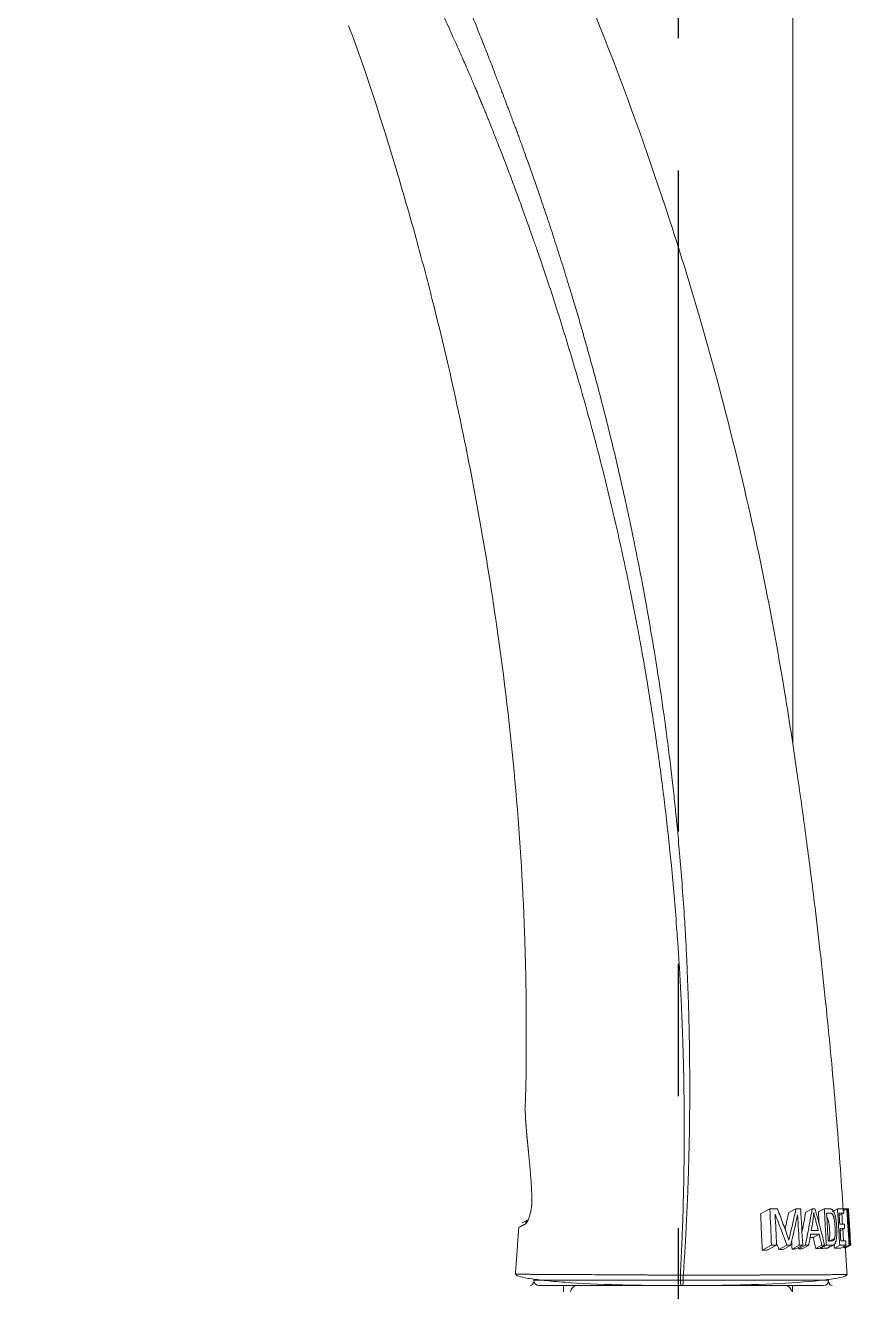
# Model space of a CAD drawing. Header units: millimetres. Extents: x 2433 to 4809, y -10272 to -6912.
# Drawn here: x 4264.1 to 4343.4, y -8559.4 to -8437.8 of the extents above; entities that cross this region are included whole.
import ezdxf

# ---------------------------------------------------------------- set-up
doc = ezdxf.new("R2010")
doc.units = ezdxf.units.MM
doc.linetypes.add('CENTERX2', pattern=[101.6, 63.5, -12.7, 12.7, -12.7])
doc.layers.add('CENTER', color=1, linetype='CENTERX2')

msp = doc.modelspace()

# ---------------------------------------------------------------- linework, layer by layer
at = {"linetype": 'Continuous', "lineweight": 18, "extrusion": (-1, -2.22045e-16, 0)}
for p, q in [((4337.86, -8506.75), (4337.86, -8226.42)), ((4334.76, -8551.95), (4335.64, -8551.48)), ((4337.46, -8551.85), (4338.15, -8551.48)), ((4339.09, -8551.81), (4339.7, -8551.48)), ((4340.87, -8551.48), (4340.31, -8551.78)), ((4341.63, -8551.76), (4342.14, -8551.48)), ((4342.31, -8552.13), (4342.75, -8551.9)), ((4342.74, -8551.64), (4343.03, -8551.48)), ((4343.08, -8551.51), (4343.14, -8551.48)), ((4342.4, -8553.6), (4342.82, -8553.38)), ((4339.8, -8554.24), (4340.39, -8553.92)), ((4341.39, -8554.57), (4341.86, -8554.32)), ((4334.91, -8555.46), (4335.8, -8554.98)), ((4335.45, -8555.43), (4336.29, -8554.98)), ((4336.52, -8555.39), (4337.28, -8554.98)), ((4336.91, -8555.38), (4337.65, -8554.98)), ((4337.78, -8555.35), (4338.47, -8554.98)), ((4338.13, -8555.34), (4338.8, -8554.98)), ((4338.39, -8555.33), (4339.05, -8554.98)), ((4338.74, -8555.32), (4339.38, -8554.98)), ((4340.07, -8555.29), (4340.65, -8554.98)), ((4340.34, -8555.29), (4340.91, -8554.98)), ((4340.51, -8555.28), (4341.08, -8554.98)), ((4341.84, -8555.26), (4342.36, -8554.98)), ((4342.46, -8555.25), (4342.96, -8554.98)), ((4342.76, -8555.24), (4343.25, -8554.98)), ((4342.81, -8555.24), (4343.3, -8554.98)), ((4342.87, -8555.24), (4343.36, -8554.98)), ((4342.9, -8555.24), (4343.38, -8554.98)), ((4342.92, -8555.24), (4343.41, -8554.98)), ((4326.84, -8558.85), (4313.48, -8558.85)), ((4315.82, -8558.86), (4315.82, -8559.45)), ((4340.78, -8558.85), (4327.55, -8558.85)), ((4337.82, -8559.45), (4337.82, -8558.86))]:
    msp.add_line(p, q, dxfattribs=at)
at = {"linetype": 'Continuous', "lineweight": 13, "extrusion": (-1, -2.22045e-16, 0)}
for p, q in [((4312.93, -8558.55), (4313.02, -8558.55)), ((4312.98, -8558.35), (4341.28, -8558.35)), ((4341.24, -8558.55), (4341.33, -8558.55))]:
    msp.add_line(p, q, dxfattribs=at)
at = {"linetype": 'Continuous', "lineweight": 18, "extrusion": (0, 0, -1)}
msp.add_arc((-4312.63, -8558.55), 0.3, 180, 270, dxfattribs=at)
at = {"linetype": 'Continuous', "lineweight": 18}
for centre, radius, start, end in [((4317.34, -8559.67), 0.89, 113.5195, 165.0459), ((4336.92, -8559.67), 0.89, 14.9541, 66.4805), ((4341.63, -8558.55), 0.3, 180, 270)]:
    msp.add_arc(centre, radius, start, end, dxfattribs=at)
at = {"linetype": 'Continuous', "lineweight": 13}
for centre, major_axis, ratio, start_param, end_param in [((4312.66, -8552.97), (0.235, -0.441), 0.9554, 3.141593, 4.174566), ((4327.12, -8557.85), (0, 1), 0.069635, 1.566439, 3.141593), ((4327.26, -8557.85), (0, -1), 0.074815, 0, 1.566995), ((4336.92, -8559.67), (0, -0.89), 0.999917, 1.831793, 2.731124)]:
    msp.add_ellipse(centre, major_axis=major_axis, ratio=ratio, start_param=start_param, end_param=end_param, dxfattribs=at)
at = {"linetype": 'Continuous', "lineweight": 18}
for centre, major_axis, start_param, end_param in [((4313.48, -8558.35), (0, -0.5), 4.712389, 6.283185), ((4340.78, -8558.35), (0, 0.5), 3.141593, 4.712389)]:
    msp.add_ellipse(centre, major_axis=major_axis, ratio=0.999985, start_param=start_param, end_param=end_param, dxfattribs=at)
for points, knots in [([(4342.68, -8551.68), (4342.59, -8550.14), (4342.29, -8545.57), (4341.72, -8538.88), (4341.06, -8532.07), (4340.48, -8526.74), (4339.88, -8521.65), (4339.18, -8516.17), (4338.31, -8509.84), (4337.08, -8501.67), (4335.23, -8491.3), (4332.51, -8479.03), (4329.17, -8466.47), (4324.88, -8452.67), (4319.68, -8438.44), (4313.64, -8424.31), (4308.84, -8414.39), (4305.45, -8407.84), (4303.02, -8403.33), (4299.85, -8397.66), (4295.56, -8390.43), (4290.16, -8381.89), (4283.05, -8372.87), (4274.37, -8363.96), (4267.7, -8358.59), (4264.15, -8356.06)], [0, 0, 0, 0, 0.021404, 0.063354, 0.09294, 0.116141, 0.137692, 0.163801, 0.192684, 0.226123, 0.278193, 0.338556, 0.40011, 0.458112, 0.538598, 0.609671, 0.67079, 0.691177, 0.711824, 0.741678, 0.781095, 0.828257, 0.88141, 0.939887, 1, 1, 1, 1]), ([(4295.19, -8437.81), (4295.63, -8439), (4297.17, -8443.24), (4299.32, -8450.07), (4301.54, -8457.68), (4303.11, -8463.64), (4304.31, -8468.51), (4305.82, -8475.1), (4307.64, -8484.11), (4309.67, -8496.62), (4311.29, -8510.28), (4312.01, -8521.58), (4312.23, -8529.59), (4312.27, -8534.92), (4312.25, -8539.11), (4312.15, -8541.63), (4312.13, -8541.97)], [0, 0, 0, 0, 0.035878, 0.127503, 0.202399, 0.259761, 0.301917, 0.343918, 0.451025, 0.561666, 0.702076, 0.839793, 0.881548, 0.928762, 0.990337, 1, 1, 1, 1]), ([(4312.17, -8542.38), (4312.17, -8542.38), (4312.17, -8542.37), (4312.17, -8542.36), (4312.17, -8542.34), (4312.17, -8542.33), (4312.16, -8542.32), (4312.16, -8542.3), (4312.16, -8542.29), (4312.16, -8542.28), (4312.16, -8542.27), (4312.16, -8542.26), (4312.16, -8542.25), (4312.16, -8542.23), (4312.16, -8542.22), (4312.16, -8542.21), (4312.16, -8542.2), (4312.16, -8542.19), (4312.16, -8542.18), (4312.16, -8542.17), (4312.16, -8542.16), (4312.16, -8542.15), (4312.16, -8542.14), (4312.16, -8542.14), (4312.16, -8542.13), (4312.16, -8542.12), (4312.16, -8542.11), (4312.16, -8542.1), (4312.16, -8542.09), (4312.15, -8542.09), (4312.15, -8542.06), (4312.15, -8542.03), (4312.15, -8542), (4312.15, -8541.98), (4312.15, -8541.97), (4312.15, -8541.98), (4312.15, -8542), (4312.15, -8542.03), (4312.15, -8542.07), (4312.16, -8542.09), (4312.16, -8542.11), (4312.16, -8542.13), (4312.16, -8542.15), (4312.16, -8542.17), (4312.16, -8542.19), (4312.16, -8542.21), (4312.16, -8542.23), (4312.16, -8542.25), (4312.16, -8542.28), (4312.16, -8542.3), (4312.17, -8542.33), (4312.17, -8542.36), (4312.17, -8542.37), (4312.17, -8542.38)], [0, 0, 0, 0, 0.008817, 0.01761, 0.026378, 0.035124, 0.043849, 0.052554, 0.061241, 0.069911, 0.078566, 0.087206, 0.095835, 0.104452, 0.113059, 0.121658, 0.13025, 0.138837, 0.14742, 0.156001, 0.16458, 0.17316, 0.181743, 0.190328, 0.198919, 0.207515, 0.21612, 0.224734, 0.233358, 0.241995, 0.250645, 0.313512, 0.375694, 0.437777, 0.500354, 0.562896, 0.624958, 0.687129, 0.749997, 0.767851, 0.785654, 0.803419, 0.821159, 0.838887, 0.856616, 0.874358, 0.892126, 0.909933, 0.927793, 0.945717, 0.963718, 0.981808, 1, 1, 1, 1]), ([(4312.17, -8542.38), (4312.17, -8542.4), (4312.17, -8542.43), (4312.17, -8542.47), (4312.17, -8542.52), (4312.17, -8542.56), (4312.18, -8542.61), (4312.18, -8542.65), (4312.18, -8542.7), (4312.18, -8542.74), (4312.18, -8542.79), (4312.19, -8542.84), (4312.19, -8542.88), (4312.19, -8542.93), (4312.19, -8542.97), (4312.2, -8543.02), (4312.2, -8543.07), (4312.2, -8543.11), (4312.21, -8543.16), (4312.21, -8543.21), (4312.21, -8543.25), (4312.22, -8543.3), (4312.22, -8543.35), (4312.22, -8543.39), (4312.23, -8543.44), (4312.23, -8543.49), (4312.23, -8543.54), (4312.24, -8543.58), (4312.24, -8543.63), (4312.24, -8543.68), (4312.25, -8543.73), (4312.25, -8543.78), (4312.26, -8543.82), (4312.26, -8543.87), (4312.26, -8543.92), (4312.27, -8543.97), (4312.27, -8544.02), (4312.28, -8544.07), (4312.28, -8544.12), (4312.29, -8544.16), (4312.29, -8544.21), (4312.29, -8544.26), (4312.3, -8544.31), (4312.3, -8544.36), (4312.31, -8544.41), (4312.31, -8544.46), (4312.32, -8544.51), (4312.32, -8544.56), (4312.33, -8544.61), (4312.33, -8544.66), (4312.34, -8544.71), (4312.34, -8544.76), (4312.35, -8544.81), (4312.35, -8544.86), (4312.36, -8544.91), (4312.36, -8544.97), (4312.37, -8545.02), (4312.37, -8545.07), (4312.38, -8545.12), (4312.38, -8545.17), (4312.39, -8545.22), (4312.39, -8545.27), (4312.4, -8545.33), (4312.4, -8545.38), (4312.41, -8545.43), (4312.41, -8545.48), (4312.42, -8545.53), (4312.42, -8545.59), (4312.43, -8545.64), (4312.43, -8545.69), (4312.44, -8545.74), (4312.44, -8545.8), (4312.45, -8545.85), (4312.46, -8545.9), (4312.46, -8545.96), (4312.47, -8546.01), (4312.47, -8546.08), (4312.48, -8546.17), (4312.49, -8546.27), (4312.5, -8546.37), (4312.51, -8546.48), (4312.52, -8546.58), (4312.53, -8546.69), (4312.54, -8546.79), (4312.55, -8546.9), (4312.56, -8547.01), (4312.57, -8547.11), (4312.58, -8547.22), (4312.59, -8547.33), (4312.6, -8547.43), (4312.61, -8547.54), (4312.62, -8547.65), (4312.63, -8547.76), (4312.64, -8547.87), (4312.65, -8547.97), (4312.66, -8548.08), (4312.67, -8548.19), (4312.67, -8548.3), (4312.68, -8548.41), (4312.69, -8548.52), (4312.7, -8548.63), (4312.71, -8548.75), (4312.71, -8548.86), (4312.72, -8548.97), (4312.73, -8549.08), (4312.74, -8549.19), (4312.74, -8549.31), (4312.75, -8549.42), (4312.76, -8549.53), (4312.76, -8549.65), (4312.77, -8549.76), (4312.77, -8549.88), (4312.78, -8549.99), (4312.78, -8550.11), (4312.79, -8550.22), (4312.79, -8550.34), (4312.8, -8550.42), (4312.8, -8550.45)], [0, 0, 0, 0, 0.006798, 0.01359, 0.020375, 0.027155, 0.033929, 0.040696, 0.047459, 0.054215, 0.060966, 0.067711, 0.074451, 0.081186, 0.087915, 0.094639, 0.101358, 0.108072, 0.114781, 0.121486, 0.128185, 0.13488, 0.14157, 0.148255, 0.154936, 0.161613, 0.168285, 0.174953, 0.181617, 0.188277, 0.194933, 0.201586, 0.208234, 0.214879, 0.22152, 0.228157, 0.234791, 0.241422, 0.248049, 0.254673, 0.261294, 0.267912, 0.274527, 0.28114, 0.287749, 0.294356, 0.30096, 0.307562, 0.314161, 0.320758, 0.327352, 0.333945, 0.340535, 0.347124, 0.35371, 0.360295, 0.366878, 0.373459, 0.380039, 0.386617, 0.393194, 0.39977, 0.406344, 0.412918, 0.41949, 0.426062, 0.432632, 0.439202, 0.445771, 0.45234, 0.458908, 0.465476, 0.472044, 0.478611, 0.485178, 0.491745, 0.498312, 0.510965, 0.523604, 0.536229, 0.548842, 0.561442, 0.574031, 0.586608, 0.599176, 0.611734, 0.624283, 0.636824, 0.649358, 0.661884, 0.674405, 0.686919, 0.69943, 0.711936, 0.724438, 0.736938, 0.749435, 0.761932, 0.774427, 0.786922, 0.799419, 0.811916, 0.824415, 0.836917, 0.849423, 0.861932, 0.874447, 0.886966, 0.899492, 0.912025, 0.924565, 0.937113, 0.94967, 0.962237, 0.974813, 0.987401, 1, 1, 1, 1]), ([(4312.8, -8550.45), (4312.8, -8550.46), (4312.8, -8550.47), (4312.8, -8550.49), (4312.8, -8550.51), (4312.8, -8550.53), (4312.8, -8550.55), (4312.8, -8550.57), (4312.8, -8550.59), (4312.8, -8550.61), (4312.8, -8550.63), (4312.8, -8550.65), (4312.8, -8550.68), (4312.8, -8550.7), (4312.8, -8550.72), (4312.8, -8550.74), (4312.8, -8550.76), (4312.8, -8550.78), (4312.8, -8550.8), (4312.8, -8550.82), (4312.79, -8550.84), (4312.79, -8550.89), (4312.79, -8550.96), (4312.78, -8551.07), (4312.77, -8551.17), (4312.75, -8551.3), (4312.73, -8551.47), (4312.7, -8551.66), (4312.66, -8551.85), (4312.61, -8552.03), (4312.56, -8552.2), (4312.51, -8552.35), (4312.46, -8552.5), (4312.41, -8552.61), (4312.37, -8552.68), (4312.34, -8552.74), (4312.31, -8552.79), (4312.29, -8552.82), (4312.27, -8552.84), (4312.26, -8552.86), (4312.25, -8552.87), (4312.24, -8552.88), (4312.23, -8552.89), (4312.22, -8552.9), (4312.21, -8552.91), (4312.2, -8552.92), (4312.19, -8552.93), (4312.18, -8552.93), (4312.18, -8552.93), (4312.17, -8552.94)], [0, 0, 0, 0, 0.006157, 0.012321, 0.018493, 0.024674, 0.030865, 0.037067, 0.043281, 0.049507, 0.055748, 0.062003, 0.068275, 0.074562, 0.080868, 0.087191, 0.093535, 0.099898, 0.106282, 0.112689, 0.119118, 0.125572, 0.156317, 0.187316, 0.218655, 0.250419, 0.312266, 0.374986, 0.437325, 0.499911, 0.562515, 0.624672, 0.68785, 0.74991, 0.781884, 0.813354, 0.844416, 0.875173, 0.886857, 0.898455, 0.909972, 0.921415, 0.932791, 0.944105, 0.955366, 0.966578, 0.97775, 0.988889, 1, 1, 1, 1]), ([(4334.76, -8551.95), (4334.79, -8552.54), (4334.81, -8553.12), (4334.85, -8554), (4334.86, -8554.29), (4334.89, -8554.87), (4334.9, -8555.16), (4334.91, -8555.46)], [0, 0, 0, 0, 0.499997, 0.499997, 0.749998, 0.749998, 1, 1, 1, 1]), ([(4335.64, -8551.48), (4335.7, -8551.48), (4335.77, -8551.48), (4335.89, -8551.48), (4335.95, -8551.48), (4336.14, -8551.48), (4336.26, -8551.48), (4336.38, -8551.48)], [0, 0, 0, 0, 0.250059, 0.250059, 0.500117, 0.500117, 1, 1, 1, 1]), ([(4337.28, -8554.98), (4337.1, -8554.48), (4336.92, -8553.98), (4336.54, -8552.99), (4336.35, -8552.5), (4336.15, -8552)], [0, 0, 0, 0, 0.5, 0.5, 1, 1, 1, 1]), ([(4336.38, -8551.48), (4336.57, -8551.98), (4336.76, -8552.48), (4337.03, -8553.22), (4337.12, -8553.47), (4337.3, -8553.97), (4337.39, -8554.22), (4337.47, -8554.48)], [0, 0, 0, 0, 0.5, 0.5, 0.75, 0.75, 1, 1, 1, 1]), ([(4337.46, -8551.85), (4337.35, -8552.36), (4337.23, -8552.86), (4337.1, -8553.38), (4337.1, -8553.39), (4337.09, -8553.4)], [0, 0, 0, 0, 0.976205, 0.976205, 1, 1, 1, 1]), ([(4337.47, -8554.48), (4337.52, -8554.23), (4337.58, -8553.98), (4337.7, -8553.48), (4337.76, -8553.23), (4337.94, -8552.48), (4338.05, -8551.98), (4338.15, -8551.48)], [0, 0, 0, 0, 0.25, 0.25, 0.5, 0.5, 1, 1, 1, 1]), ([(4338.15, -8551.48), (4338.19, -8551.48), (4338.23, -8551.48), (4338.3, -8551.48), (4338.34, -8551.48), (4338.46, -8551.48), (4338.53, -8551.48), (4338.61, -8551.48)], [0, 0, 0, 0, 0.250032, 0.250032, 0.500063, 0.500063, 1, 1, 1, 1]), ([(4339.09, -8551.81), (4338.99, -8552.4), (4338.88, -8552.99), (4338.75, -8553.63), (4338.74, -8553.68), (4338.73, -8553.73)], [0, 0, 0, 0, 0.917852, 0.917852, 1, 1, 1, 1]), ([(4339.05, -8554.98), (4339.17, -8554.4), (4339.29, -8553.82), (4339.5, -8552.65), (4339.61, -8552.07), (4339.7, -8551.48)], [0, 0, 0, 0, 0.5, 0.5, 1, 1, 1, 1]), ([(4339.86, -8551.85), (4339.85, -8552), (4339.84, -8552.14), (4339.8, -8552.43), (4339.78, -8552.57), (4339.72, -8552.99), (4339.67, -8553.27), (4339.62, -8553.55)], [0, 0, 0, 0, 0.25, 0.25, 0.5, 0.5, 1, 1, 1, 1]), ([(4339.7, -8551.48), (4339.72, -8551.48), (4339.75, -8551.48), (4339.8, -8551.48), (4339.82, -8551.48), (4339.89, -8551.48), (4339.94, -8551.48), (4339.98, -8551.48)], [0, 0, 0, 0, 0.250016, 0.250016, 0.500032, 0.500032, 1, 1, 1, 1]), ([(4340.29, -8553.55), (4340.22, -8553.26), (4340.15, -8552.98), (4340.04, -8552.56), (4340, -8552.42), (4339.93, -8552.14), (4339.89, -8552), (4339.86, -8551.85)], [0, 0, 0, 0, 0.5, 0.5, 0.75, 0.75, 1, 1, 1, 1]), ([(4339.98, -8551.48), (4340.09, -8551.88), (4340.21, -8552.28), (4340.42, -8553.06), (4340.52, -8553.45), (4340.72, -8554.21), (4340.81, -8554.6), (4340.91, -8554.98)], [0, 0, 0, 0, 0.34338, 0.34338, 0.67167, 0.67167, 1, 1, 1, 1]), ([(4341.08, -8554.98), (4341.06, -8554.69), (4341.04, -8554.4), (4341.01, -8553.82), (4340.99, -8553.52), (4340.94, -8552.65), (4340.91, -8552.07), (4340.87, -8551.48)], [0, 0, 0, 0, 0.250002, 0.250002, 0.500003, 0.500003, 1, 1, 1, 1]), ([(4340.87, -8551.48), (4340.95, -8551.48), (4341.02, -8551.48), (4341.17, -8551.48), (4341.24, -8551.48), (4341.34, -8551.48), (4341.38, -8551.48), (4341.43, -8551.48), (4341.44, -8551.49), (4341.48, -8551.49), (4341.49, -8551.49), (4341.54, -8551.5), (4341.58, -8551.52), (4341.62, -8551.55), (4341.64, -8551.56), (4341.66, -8551.58), (4341.67, -8551.59), (4341.68, -8551.6), (4341.69, -8551.61), (4341.73, -8551.66), (4341.75, -8551.7), (4341.79, -8551.76), (4341.79, -8551.78), (4341.81, -8551.8), (4341.81, -8551.82), (4341.83, -8551.86), (4341.84, -8551.89), (4341.87, -8551.98), (4341.89, -8552.04), (4341.91, -8552.13), (4341.92, -8552.14), (4341.93, -8552.18), (4341.93, -8552.2), (4341.94, -8552.25), (4341.95, -8552.28), (4341.97, -8552.39), (4341.98, -8552.46), (4342, -8552.61), (4342.01, -8552.68), (4342.03, -8552.84), (4342.04, -8552.91), (4342.05, -8553.06), (4342.06, -8553.14), (4342.07, -8553.36), (4342.08, -8553.51), (4342.08, -8553.7), (4342.08, -8553.74), (4342.08, -8553.82), (4342.08, -8553.85), (4342.07, -8553.97), (4342.07, -8554.04), (4342.06, -8554.15), (4342.06, -8554.19), (4342.05, -8554.26), (4342.05, -8554.29), (4342.03, -8554.4), (4342.02, -8554.46), (4342, -8554.56), (4342, -8554.59), (4341.98, -8554.64), (4341.97, -8554.67), (4341.96, -8554.71), (4341.95, -8554.73), (4341.94, -8554.75), (4341.93, -8554.76), (4341.92, -8554.8), (4341.91, -8554.82), (4341.89, -8554.84), (4341.88, -8554.85), (4341.87, -8554.87), (4341.86, -8554.88), (4341.84, -8554.9), (4341.82, -8554.91), (4341.78, -8554.94), (4341.75, -8554.96), (4341.7, -8554.97), (4341.68, -8554.98), (4341.65, -8554.98), (4341.63, -8554.98), (4341.58, -8554.98), (4341.55, -8554.98), (4341.38, -8554.98), (4341.23, -8554.98), (4341.08, -8554.98)], [0, 0, 0, 0, 0.0625, 0.0625, 0.125, 0.125, 0.15625, 0.15625, 0.171875, 0.171875, 0.1875, 0.1875, 0.21875, 0.21875, 0.234375, 0.234375, 0.242188, 0.242188, 0.25, 0.25, 0.28125, 0.28125, 0.289063, 0.289063, 0.296875, 0.296875, 0.3125, 0.3125, 0.34375, 0.34375, 0.351563, 0.351563, 0.359375, 0.359375, 0.375, 0.375, 0.40625, 0.40625, 0.4375, 0.4375, 0.46875, 0.46875, 0.5, 0.5, 0.5625, 0.5625, 0.578125, 0.578125, 0.59375, 0.59375, 0.625, 0.625, 0.640625, 0.640625, 0.65625, 0.65625, 0.6875, 0.6875, 0.703125, 0.703125, 0.71875, 0.71875, 0.726563, 0.726563, 0.734375, 0.734375, 0.75, 0.75, 0.757813, 0.757813, 0.765625, 0.765625, 0.78125, 0.78125, 0.8125, 0.8125, 0.828125, 0.828125, 0.84375, 0.84375, 0.875, 0.875, 1, 1, 1, 1]), ([(4341.86, -8554.32), (4341.87, -8554.26), (4341.89, -8554.2), (4341.9, -8554.11), (4341.9, -8554.09), (4341.91, -8554.05), (4341.91, -8554.03), (4341.91, -8553.98), (4341.92, -8553.94), (4341.92, -8553.83), (4341.92, -8553.75), (4341.92, -8553.59), (4341.92, -8553.52), (4341.92, -8553.36), (4341.91, -8553.28), (4341.9, -8553.12), (4341.9, -8553.05), (4341.89, -8552.93), (4341.88, -8552.89), (4341.88, -8552.81), (4341.87, -8552.77), (4341.86, -8552.66), (4341.84, -8552.58), (4341.82, -8552.47), (4341.81, -8552.43), (4341.8, -8552.38), (4341.8, -8552.36), (4341.79, -8552.33), (4341.78, -8552.31), (4341.77, -8552.26), (4341.76, -8552.23), (4341.74, -8552.18), (4341.73, -8552.17), (4341.72, -8552.14), (4341.72, -8552.12), (4341.7, -8552.08), (4341.68, -8552.05), (4341.66, -8552.02), (4341.65, -8552.01), (4341.64, -8551.99), (4341.63, -8551.98), (4341.61, -8551.95), (4341.59, -8551.94), (4341.56, -8551.92), (4341.54, -8551.92), (4341.49, -8551.9), (4341.46, -8551.9), (4341.39, -8551.89), (4341.35, -8551.9), (4341.24, -8551.9), (4341.17, -8551.9), (4341.1, -8551.9)], [0, 0, 0, 0, 0.0625, 0.0625, 0.078125, 0.078125, 0.09375, 0.09375, 0.125, 0.125, 0.1875, 0.1875, 0.25, 0.25, 0.3125, 0.3125, 0.375, 0.375, 0.40625, 0.40625, 0.4375, 0.4375, 0.5, 0.5, 0.53125, 0.53125, 0.546875, 0.546875, 0.5625, 0.5625, 0.59375, 0.59375, 0.609375, 0.609375, 0.625, 0.625, 0.65625, 0.65625, 0.671875, 0.671875, 0.6875, 0.6875, 0.71875, 0.71875, 0.75, 0.75, 0.8125, 0.8125, 0.875, 0.875, 1, 1, 1, 1]), ([(4342.36, -8554.98), (4342.34, -8554.69), (4342.32, -8554.4), (4342.29, -8553.82), (4342.27, -8553.52), (4342.22, -8552.65), (4342.18, -8552.07), (4342.14, -8551.48)], [0, 0, 0, 0, 0.250002, 0.250002, 0.500003, 0.500003, 1, 1, 1, 1]), ([(4342.14, -8551.48), (4342.2, -8551.48), (4342.26, -8551.48), (4342.36, -8551.48), (4342.41, -8551.48), (4342.56, -8551.48), (4342.65, -8551.48), (4342.73, -8551.48)], [0, 0, 0, 0, 0.25, 0.25, 0.5, 0.5, 1, 1, 1, 1]), ([(4343.25, -8554.98), (4343.24, -8554.69), (4343.22, -8554.4), (4343.18, -8553.82), (4343.16, -8553.52), (4343.11, -8552.65), (4343.07, -8552.07), (4343.03, -8551.48)], [0, 0, 0, 0, 0.250002, 0.250002, 0.500003, 0.500003, 1, 1, 1, 1]), ([(4343.03, -8551.48), (4343.04, -8551.48), (4343.04, -8551.48), (4343.05, -8551.48), (4343.05, -8551.48), (4343.07, -8551.48), (4343.07, -8551.48), (4343.08, -8551.48)], [0, 0, 0, 0, 0.250009, 0.250009, 0.500018, 0.500018, 1, 1, 1, 1]), ([(4343.08, -8551.48), (4343.1, -8551.77), (4343.12, -8552.07), (4343.15, -8552.65), (4343.17, -8552.94), (4343.23, -8553.82), (4343.26, -8554.4), (4343.3, -8554.98)], [0, 0, 0, 0, 0.250002, 0.250002, 0.500003, 0.500003, 1, 1, 1, 1]), ([(4343.36, -8554.98), (4343.34, -8554.69), (4343.32, -8554.4), (4343.29, -8553.82), (4343.27, -8553.52), (4343.22, -8552.65), (4343.18, -8552.07), (4343.14, -8551.48)], [0, 0, 0, 0, 0.250002, 0.250002, 0.500003, 0.500003, 1, 1, 1, 1]), ([(4312.17, -8552.94), (4312.17, -8552.94), (4312.16, -8552.94), (4312.14, -8552.95), (4312.13, -8552.96), (4312.11, -8552.97), (4312.1, -8552.98), (4312.08, -8552.98), (4312.07, -8552.99), (4312.06, -8553), (4312.04, -8553), (4312.03, -8553.01), (4312.01, -8553.02), (4312, -8553.02), (4311.99, -8553.03), (4311.98, -8553.04), (4311.96, -8553.04), (4311.95, -8553.05), (4311.94, -8553.06), (4311.93, -8553.06), (4311.91, -8553.07), (4311.9, -8553.08), (4311.89, -8553.08), (4311.88, -8553.09), (4311.87, -8553.09), (4311.86, -8553.1), (4311.85, -8553.1), (4311.84, -8553.11), (4311.83, -8553.11), (4311.82, -8553.12), (4311.81, -8553.12), (4311.8, -8553.13), (4311.79, -8553.13), (4311.78, -8553.14), (4311.77, -8553.14), (4311.76, -8553.15), (4311.75, -8553.15), (4311.75, -8553.16), (4311.74, -8553.16), (4311.73, -8553.16), (4311.72, -8553.17), (4311.72, -8553.17), (4311.71, -8553.18), (4311.7, -8553.18), (4311.69, -8553.18), (4311.69, -8553.19), (4311.68, -8553.19), (4311.68, -8553.19), (4311.67, -8553.2), (4311.66, -8553.2), (4311.66, -8553.2), (4311.65, -8553.2), (4311.65, -8553.21), (4311.64, -8553.21), (4311.64, -8553.21), (4311.63, -8553.21), (4311.63, -8553.22), (4311.63, -8553.22), (4311.62, -8553.22), (4311.62, -8553.22), (4311.61, -8553.22), (4311.61, -8553.23), (4311.61, -8553.23), (4311.61, -8553.23), (4311.6, -8553.23), (4311.6, -8553.23), (4311.6, -8553.23), (4311.6, -8553.23), (4311.59, -8553.23), (4311.59, -8553.23), (4311.59, -8553.24), (4311.59, -8553.24), (4311.59, -8553.24), (4311.59, -8553.24), (4311.59, -8553.24), (4311.59, -8553.24), (4311.59, -8553.24), (4311.59, -8553.24), (4311.59, -8553.24)], [0, 0, 0, 0, 0.013526, 0.027045, 0.040557, 0.054061, 0.067559, 0.081049, 0.094532, 0.108008, 0.121478, 0.13494, 0.148396, 0.161845, 0.175287, 0.188722, 0.202151, 0.215573, 0.228989, 0.242398, 0.2558, 0.269196, 0.282586, 0.295969, 0.309346, 0.322717, 0.336081, 0.34944, 0.362792, 0.376138, 0.389478, 0.402813, 0.416141, 0.429463, 0.44278, 0.45609, 0.469395, 0.482695, 0.495988, 0.509276, 0.522559, 0.535835, 0.549107, 0.562373, 0.575634, 0.588889, 0.602139, 0.615384, 0.628624, 0.641858, 0.655088, 0.668312, 0.681532, 0.694746, 0.707956, 0.721161, 0.734361, 0.747556, 0.760747, 0.773933, 0.787115, 0.800292, 0.813464, 0.826633, 0.839796, 0.852956, 0.866111, 0.879262, 0.892409, 0.905552, 0.918691, 0.931826, 0.944957, 0.958084, 0.971207, 0.984327, 0.997442, 1, 1, 1, 1]), ([(4341.12, -8552.3), (4341.13, -8552.3), (4341.13, -8552.31), (4341.15, -8552.34), (4341.16, -8552.36), (4341.18, -8552.4), (4341.19, -8552.42), (4341.2, -8552.45), (4341.21, -8552.46), (4341.23, -8552.51), (4341.25, -8552.57), (4341.27, -8552.64), (4341.28, -8552.7), (4341.28, -8552.71), (4341.29, -8552.75), (4341.3, -8552.77), (4341.31, -8552.82), (4341.31, -8552.86), (4341.33, -8552.94), (4341.34, -8553.01), (4341.35, -8553.09), (4341.36, -8553.17), (4341.36, -8553.21), (4341.37, -8553.33), (4341.38, -8553.4), (4341.39, -8553.56), (4341.39, -8553.64), (4341.39, -8553.8), (4341.4, -8553.88), (4341.39, -8553.99), (4341.39, -8554.03), (4341.39, -8554.11), (4341.39, -8554.15), (4341.39, -8554.22), (4341.38, -8554.26), (4341.38, -8554.32), (4341.38, -8554.33), (4341.37, -8554.37), (4341.37, -8554.39), (4341.36, -8554.48), (4341.34, -8554.55), (4341.32, -8554.61)], [0, 0, 0, 0, 0.012578, 0.012578, 0.059598, 0.059598, 0.083108, 0.083108, 0.106618, 0.106618, 0.153638, 0.200658, 0.200658, 0.224168, 0.224168, 0.247678, 0.247678, 0.294698, 0.294698, 0.341718, 0.388739, 0.388739, 0.435759, 0.435759, 0.529799, 0.529799, 0.623839, 0.623839, 0.717879, 0.717879, 0.764899, 0.764899, 0.81192, 0.81192, 0.85894, 0.85894, 0.88245, 0.88245, 0.90596, 0.90596, 1, 1, 1, 1]), ([(4342.66, -8553.47), (4342.66, -8553.48), (4342.66, -8553.48), (4342.68, -8553.78), (4342.69, -8554.08), (4342.71, -8554.44), (4342.72, -8554.5), (4342.72, -8554.57)], [0, 0, 0, 0, 0.023305, 0.023305, 0.816959, 0.816959, 1, 1, 1, 1]), ([(4337.74, -8554.6), (4337.74, -8554.6), (4337.74, -8554.61), (4337.76, -8554.86), (4337.77, -8555.1), (4337.78, -8555.35)], [0, 0, 0, 0, 0.027292, 0.027292, 1, 1, 1, 1]), ([(4339.56, -8553.92), (4339.55, -8554.01), (4339.53, -8554.1), (4339.5, -8554.28), (4339.49, -8554.36), (4339.44, -8554.63), (4339.41, -8554.81), (4339.38, -8554.98)], [0, 0, 0, 0, 0.250009, 0.250009, 0.500018, 0.500018, 1, 1, 1, 1]), ([(4339.62, -8553.55), (4339.68, -8553.55), (4339.74, -8553.55), (4339.85, -8553.55), (4339.91, -8553.55), (4340.08, -8553.55), (4340.19, -8553.55), (4340.29, -8553.55)], [0, 0, 0, 0, 0.25009, 0.25009, 0.50018, 0.50018, 1, 1, 1, 1]), ([(4339.8, -8554.24), (4339.82, -8554.32), (4339.85, -8554.41), (4339.89, -8554.59), (4339.92, -8554.68), (4339.98, -8554.94), (4340.03, -8555.12), (4340.07, -8555.29)], [0, 0, 0, 0, 0.250447, 0.250447, 0.500894, 0.500894, 1, 1, 1, 1]), ([(4340.65, -8554.98), (4340.63, -8554.89), (4340.61, -8554.81), (4340.57, -8554.63), (4340.54, -8554.54), (4340.48, -8554.28), (4340.43, -8554.1), (4340.39, -8553.92)], [0, 0, 0, 0, 0.250012, 0.250012, 0.500024, 0.500024, 1, 1, 1, 1]), ([(4341.26, -8554.57), (4341.28, -8554.57), (4341.31, -8554.57), (4341.36, -8554.57), (4341.38, -8554.57), (4341.46, -8554.57), (4341.51, -8554.57), (4341.56, -8554.57)], [0, 0, 0, 0, 0.25003, 0.25003, 0.500059, 0.500059, 1, 1, 1, 1]), ([(4341.56, -8554.57), (4341.59, -8554.57), (4341.62, -8554.57), (4341.66, -8554.56), (4341.67, -8554.55), (4341.7, -8554.54), (4341.71, -8554.54), (4341.74, -8554.52), (4341.75, -8554.51), (4341.77, -8554.49), (4341.78, -8554.48), (4341.79, -8554.47), (4341.81, -8554.44), (4341.82, -8554.42), (4341.84, -8554.38), (4341.84, -8554.37), (4341.85, -8554.35), (4341.85, -8554.34), (4341.86, -8554.32)], [0, 0, 0, 0, 0.25, 0.25, 0.375, 0.375, 0.5, 0.5, 0.625, 0.625, 0.6875, 0.6875, 0.75, 0.875, 0.875, 0.9375, 0.9375, 1, 1, 1, 1]), ([(4334.91, -8555.46), (4335, -8555.45), (4335.09, -8555.45), (4335.23, -8555.44), (4335.27, -8555.44), (4335.36, -8555.44), (4335.4, -8555.43), (4335.45, -8555.43)], [0, 0, 0, 0, 0.499916, 0.499916, 0.749947, 0.749947, 1, 1, 1, 1]), ([(4336.29, -8554.98), (4336.25, -8554.98), (4336.21, -8554.98), (4336.13, -8554.98), (4336.09, -8554.98), (4335.97, -8554.98), (4335.89, -8554.98), (4335.8, -8554.98)], [0, 0, 0, 0, 0.250025, 0.250025, 0.50005, 0.50005, 1, 1, 1, 1]), ([(4336.52, -8555.39), (4336.58, -8555.39), (4336.65, -8555.39), (4336.75, -8555.38), (4336.78, -8555.38), (4336.85, -8555.38), (4336.88, -8555.38), (4336.91, -8555.38)], [0, 0, 0, 0, 0.499947, 0.499947, 0.749967, 0.749967, 1, 1, 1, 1]), ([(4337.78, -8555.35), (4337.84, -8555.35), (4337.9, -8555.35), (4337.98, -8555.34), (4338.01, -8555.34), (4338.07, -8555.34), (4338.1, -8555.34), (4338.13, -8555.34)], [0, 0, 0, 0, 0.499951, 0.499951, 0.749969, 0.749969, 1, 1, 1, 1]), ([(4338.39, -8555.33), (4338.45, -8555.33), (4338.51, -8555.33), (4338.6, -8555.33), (4338.62, -8555.33), (4338.68, -8555.32), (4338.71, -8555.32), (4338.74, -8555.32)], [0, 0, 0, 0, 0.499945, 0.499945, 0.749965, 0.749965, 1, 1, 1, 1]), ([(4338.8, -8554.98), (4338.77, -8554.98), (4338.74, -8554.98), (4338.69, -8554.98), (4338.66, -8554.98), (4338.58, -8554.98), (4338.52, -8554.98), (4338.47, -8554.98)], [0, 0, 0, 0, 0.250016, 0.250016, 0.500033, 0.500033, 1, 1, 1, 1]), ([(4339.38, -8554.98), (4339.35, -8554.98), (4339.32, -8554.98), (4339.27, -8554.98), (4339.24, -8554.98), (4339.16, -8554.98), (4339.1, -8554.98), (4339.05, -8554.98)], [0, 0, 0, 0, 0.250018, 0.250018, 0.500036, 0.500036, 1, 1, 1, 1]), ([(4340.07, -8555.29), (4340.12, -8555.29), (4340.16, -8555.29), (4340.23, -8555.29), (4340.25, -8555.29), (4340.29, -8555.29), (4340.32, -8555.29), (4340.34, -8555.29)], [0, 0, 0, 0, 0.499953, 0.499953, 0.74997, 0.74997, 1, 1, 1, 1]), ([(4340.51, -8555.28), (4340.67, -8555.28), (4340.82, -8555.28), (4341, -8555.27), (4341.04, -8555.27), (4341.09, -8555.27), (4341.11, -8555.27), (4341.13, -8555.26), (4341.14, -8555.26), (4341.15, -8555.26), (4341.15, -8555.26), (4341.16, -8555.26)], [0, 0, 0, 0, 0.688053, 0.688053, 0.860067, 0.860067, 0.946073, 0.946073, 0.989077, 0.989077, 1, 1, 1, 1]), ([(4340.91, -8554.98), (4340.89, -8554.98), (4340.87, -8554.98), (4340.82, -8554.98), (4340.8, -8554.98), (4340.74, -8554.98), (4340.7, -8554.98), (4340.65, -8554.98)], [0, 0, 0, 0, 0.250016, 0.250016, 0.500032, 0.500032, 1, 1, 1, 1]), ([(4341.84, -8555.26), (4341.9, -8555.26), (4341.96, -8555.26), (4342.07, -8555.25), (4342.13, -8555.25), (4342.28, -8555.25), (4342.38, -8555.25), (4342.46, -8555.25)], [0, 0, 0, 0, 0.25, 0.25, 0.5, 0.5, 1, 1, 1, 1]), ([(4342.96, -8554.98), (4342.92, -8554.98), (4342.88, -8554.98), (4342.79, -8554.98), (4342.74, -8554.98), (4342.59, -8554.98), (4342.48, -8554.98), (4342.36, -8554.98)], [0, 0, 0, 0, 0.25, 0.25, 0.5, 0.5, 1, 1, 1, 1]), ([(4342.76, -8555.24), (4342.77, -8555.24), (4342.78, -8555.24), (4342.79, -8555.24), (4342.79, -8555.24), (4342.8, -8555.24), (4342.81, -8555.24), (4342.81, -8555.24)], [0, 0, 0, 0, 0.499974, 0.499974, 0.749983, 0.749983, 1, 1, 1, 1]), ([(4342.87, -8555.24), (4342.88, -8555.24), (4342.88, -8555.24), (4342.89, -8555.24), (4342.89, -8555.24), (4342.89, -8555.24), (4342.89, -8555.24), (4342.9, -8555.24)], [0, 0, 0, 0, 0.499976, 0.499976, 0.749985, 0.749985, 1, 1, 1, 1]), ([(4343.3, -8554.98), (4343.29, -8554.98), (4343.29, -8554.98), (4343.28, -8554.98), (4343.28, -8554.98), (4343.27, -8554.98), (4343.26, -8554.98), (4343.25, -8554.98)], [0, 0, 0, 0, 0.250009, 0.250009, 0.500018, 0.500018, 1, 1, 1, 1]), ([(4311.23, -8557.77), (4311.23, -8557.9), (4311.84, -8558.09), (4313.87, -8558.36), (4316.55, -8558.6), (4321.02, -8558.81), (4324.99, -8558.86), (4327.12, -8558.85)], [0, 0, 0, 0, 0.254417, 0.382037, 0.508258, 0.756596, 1, 1, 1, 1]), ([(4327.26, -8558.85), (4329.38, -8558.86), (4333.33, -8558.81), (4338.66, -8558.57), (4342.26, -8558.18), (4343.05, -8557.93), (4343.07, -8557.8)], [0, 0, 0, 0, 0.243442, 0.492225, 0.745163, 1, 1, 1, 1])]:
    msp.add_open_spline(points, degree=3, knots=knots, dxfattribs=at)
at = {"linetype": 'Continuous', "lineweight": 13}
for points, knots in [([(4302.37, -8425.81), (4302.38, -8425.84), (4302.39, -8425.88), (4302.42, -8425.95), (4302.46, -8426.02), (4302.49, -8426.1), (4302.53, -8426.18), (4302.57, -8426.28), (4302.61, -8426.37), (4302.66, -8426.48), (4302.71, -8426.59), (4302.76, -8426.71), (4302.82, -8426.83), (4302.87, -8426.96), (4302.93, -8427.1), (4303, -8427.24), (4303.06, -8427.39), (4303.13, -8427.55), (4303.2, -8427.71), (4303.28, -8427.89), (4303.36, -8428.07), (4303.44, -8428.25), (4303.52, -8428.45), (4303.61, -8428.65), (4303.79, -8429.05), (4304.05, -8429.66), (4304.4, -8430.48), (4304.76, -8431.32), (4305.17, -8432.3), (4305.63, -8433.38), (4306.12, -8434.57), (4306.58, -8435.7), (4307.02, -8436.77), (4307.42, -8437.77), (4307.79, -8438.71), (4308.1, -8439.5), (4308.38, -8440.19), (4308.64, -8440.86), (4308.95, -8441.65), (4309.29, -8442.55), (4309.58, -8443.31), (4309.8, -8443.88), (4309.92, -8444.21), (4310.03, -8444.48), (4310.11, -8444.69), (4310.16, -8444.85), (4310.22, -8445.01), (4310.29, -8445.18), (4310.36, -8445.37), (4310.43, -8445.55), (4310.52, -8445.79), (4310.65, -8446.13), (4310.79, -8446.49), (4310.91, -8446.83), (4311.01, -8447.09), (4311.1, -8447.33), (4311.22, -8447.64), (4311.36, -8448.01), (4311.53, -8448.48), (4311.72, -8449), (4311.92, -8449.56), (4312.14, -8450.17), (4312.38, -8450.83), (4312.63, -8451.53), (4312.89, -8452.28), (4313.17, -8453.07), (4313.46, -8453.92), (4313.77, -8454.8), (4314.2, -8456.1), (4314.76, -8457.78), (4315.43, -8459.84), (4316.07, -8461.9), (4316.66, -8463.83), (4317.2, -8465.63), (4317.68, -8467.3), (4318.15, -8468.97), (4318.61, -8470.63), (4319.38, -8473.49), (4320.45, -8477.67), (4321.75, -8483.27), (4322.76, -8488.09), (4323.51, -8491.98), (4324.02, -8494.8), (4324.43, -8497.22), (4324.82, -8499.64), (4325.26, -8502.48), (4325.69, -8505.59), (4326.06, -8508.5), (4326.32, -8510.75), (4326.55, -8512.8), (4326.76, -8514.97), (4326.99, -8517.41), (4327.22, -8520.29), (4327.39, -8522.68), (4327.52, -8524.72), (4327.62, -8526.55), (4327.73, -8529.03), (4327.83, -8531.78), (4327.9, -8534.47), (4327.94, -8536.77), (4327.95, -8538.78), (4327.95, -8540.22), (4327.95, -8541.2), (4327.95, -8541.81), (4327.94, -8542.42), (4327.93, -8543.03), (4327.93, -8543.63), (4327.92, -8544.22), (4327.91, -8544.82), (4327.89, -8545.41), (4327.88, -8545.99), (4327.87, -8546.57), (4327.85, -8547.15), (4327.84, -8547.72), (4327.82, -8548.29), (4327.8, -8548.86), (4327.78, -8549.42), (4327.76, -8549.97), (4327.74, -8550.53), (4327.71, -8551.08), (4327.69, -8551.62), (4327.66, -8552.16), (4327.64, -8552.7), (4327.61, -8553.23), (4327.58, -8553.76), (4327.56, -8554.29), (4327.53, -8554.81), (4327.5, -8555.33), (4327.47, -8555.84), (4327.43, -8556.35), (4327.4, -8556.86), (4327.37, -8557.36), (4327.35, -8557.69), (4327.34, -8557.86)], [0, 0, 0, 0, 0.000668, 0.0014, 0.002194, 0.003052, 0.003973, 0.004957, 0.006004, 0.007114, 0.008287, 0.009524, 0.010823, 0.012186, 0.013612, 0.015102, 0.016654, 0.018271, 0.01995, 0.021693, 0.023499, 0.025368, 0.027301, 0.029298, 0.031358, 0.03911, 0.046866, 0.054626, 0.062388, 0.07326, 0.083482, 0.093052, 0.101971, 0.110238, 0.117851, 0.124813, 0.129207, 0.134509, 0.14072, 0.147837, 0.155861, 0.158459, 0.161057, 0.163654, 0.164778, 0.165974, 0.167241, 0.16858, 0.16999, 0.171472, 0.172958, 0.175568, 0.179304, 0.181369, 0.183363, 0.185286, 0.187137, 0.190408, 0.194033, 0.198015, 0.202351, 0.207042, 0.212087, 0.217486, 0.223238, 0.229343, 0.2358, 0.242609, 0.249769, 0.265451, 0.281115, 0.29676, 0.31239, 0.32501, 0.337582, 0.350108, 0.362589, 0.375025, 0.414539, 0.456167, 0.49994, 0.521346, 0.542141, 0.562329, 0.574509, 0.595308, 0.624762, 0.642676, 0.659075, 0.673955, 0.68731, 0.706426, 0.7273, 0.749933, 0.758459, 0.771717, 0.789713, 0.812451, 0.831344, 0.848055, 0.862581, 0.874923, 0.879381, 0.883811, 0.888214, 0.892588, 0.896934, 0.901252, 0.905542, 0.909804, 0.914037, 0.918242, 0.922419, 0.926568, 0.930689, 0.934781, 0.938844, 0.94288, 0.946887, 0.950866, 0.954816, 0.958738, 0.962631, 0.966496, 0.970333, 0.974141, 0.977921, 0.981672, 0.985394, 0.989088, 0.992754, 0.996391, 1, 1, 1, 1]), ([(4327.05, -8557.85), (4327.05, -8557.77), (4327.06, -8557.61), (4327.07, -8557.36), (4327.09, -8557.11), (4327.1, -8556.86), (4327.11, -8556.6), (4327.12, -8556.34), (4327.14, -8556.08), (4327.15, -8555.81), (4327.16, -8555.54), (4327.17, -8555.27), (4327.19, -8554.99), (4327.2, -8554.71), (4327.21, -8554.43), (4327.22, -8554.14), (4327.23, -8553.85), (4327.24, -8553.55), (4327.26, -8553.26), (4327.27, -8552.95), (4327.28, -8552.65), (4327.29, -8552.34), (4327.3, -8552.03), (4327.31, -8551.71), (4327.32, -8551.39), (4327.33, -8551.07), (4327.33, -8550.74), (4327.34, -8550.41), (4327.35, -8550.08), (4327.36, -8549.74), (4327.37, -8549.4), (4327.37, -8549.06), (4327.38, -8548.71), (4327.39, -8548.36), (4327.39, -8548.01), (4327.4, -8547.65), (4327.4, -8547.29), (4327.41, -8546.92), (4327.41, -8546.56), (4327.41, -8546.18), (4327.42, -8545.81), (4327.42, -8545.43), (4327.42, -8545.05), (4327.42, -8544.66), (4327.42, -8544.27), (4327.42, -8543.88), (4327.42, -8543.48), (4327.42, -8543.08), (4327.42, -8542.68), (4327.42, -8542.27), (4327.42, -8541.86), (4327.41, -8541.45), (4327.41, -8541.03), (4327.4, -8540.61), (4327.4, -8540.18), (4327.39, -8539.76), (4327.38, -8539.32), (4327.38, -8538.89), (4327.37, -8538.45), (4327.36, -8538.01), (4327.35, -8537.56), (4327.34, -8537.11), (4327.32, -8536.66), (4327.31, -8536.21), (4327.3, -8535.75), (4327.28, -8535.28), (4327.27, -8534.82), (4327.25, -8534.35), (4327.23, -8533.88), (4327.21, -8533.4), (4327.19, -8532.92), (4327.17, -8532.44), (4327.15, -8531.95), (4327.13, -8531.46), (4327.1, -8530.97), (4327.08, -8530.47), (4327.05, -8529.97), (4327.03, -8529.46), (4327, -8528.96), (4326.97, -8528.45), (4326.94, -8527.93), (4326.9, -8527.42), (4326.87, -8526.89), (4326.84, -8526.37), (4326.8, -8525.84), (4326.76, -8525.31), (4326.66, -8523.95), (4326.49, -8521.8), (4326.23, -8518.91), (4325.95, -8516.13), (4325.65, -8513.46), (4325.34, -8510.91), (4324.99, -8508.29), (4324.61, -8505.62), (4324.2, -8502.93), (4323.79, -8500.43), (4323.39, -8498.11), (4323, -8495.99), (4322.62, -8494.04), (4322.17, -8491.75), (4321.6, -8489.04), (4320.89, -8485.85), (4320.13, -8482.64), (4319.32, -8479.39), (4318.48, -8476.23), (4317.64, -8473.19), (4316.81, -8470.34), (4315.99, -8467.63), (4315.18, -8465.04), (4314.38, -8462.58), (4313.74, -8460.69), (4313.25, -8459.26), (4312.88, -8458.21), (4312.45, -8456.98), (4311.95, -8455.59), (4311.38, -8454.03), (4310.89, -8452.7), (4310.49, -8451.65), (4310.22, -8450.96), (4309.97, -8450.29), (4309.72, -8449.66), (4309.49, -8449.06), (4309.3, -8448.58), (4309.15, -8448.2), (4309.03, -8447.9), (4308.91, -8447.59), (4308.78, -8447.27), (4308.65, -8446.93), (4308.5, -8446.58), (4308.36, -8446.21), (4308.2, -8445.84), (4308.04, -8445.44), (4307.87, -8445.04), (4307.71, -8444.66), (4307.56, -8444.28), (4307.39, -8443.9), (4307.21, -8443.46), (4307, -8442.97), (4306.77, -8442.42), (4306.51, -8441.83), (4306.23, -8441.18), (4305.92, -8440.48), (4305.59, -8439.73), (4305.23, -8438.94), (4304.86, -8438.1), (4304.54, -8437.39), (4304.28, -8436.84), (4304.1, -8436.45), (4303.93, -8436.07), (4303.76, -8435.71), (4303.6, -8435.36), (4303.44, -8435.02), (4303.29, -8434.7), (4303.14, -8434.38), (4303, -8434.08), (4302.86, -8433.79), (4302.73, -8433.51), (4302.6, -8433.24), (4302.48, -8432.98), (4302.36, -8432.73), (4302.25, -8432.5), (4302.14, -8432.27), (4302.04, -8432.06), (4301.94, -8431.85), (4301.85, -8431.66), (4301.76, -8431.48), (4301.67, -8431.3), (4301.59, -8431.14), (4301.52, -8430.98), (4301.45, -8430.84), (4301.38, -8430.7), (4301.34, -8430.62), (4301.32, -8430.57)], [0, 0, 0, 0, 0.001831, 0.003687, 0.005571, 0.00748, 0.009416, 0.011379, 0.013368, 0.015383, 0.017424, 0.019492, 0.021587, 0.023708, 0.025855, 0.028029, 0.030229, 0.032456, 0.034709, 0.036988, 0.039294, 0.041627, 0.043986, 0.046371, 0.048783, 0.051221, 0.053686, 0.056177, 0.058695, 0.061239, 0.06381, 0.066407, 0.06903, 0.071681, 0.074357, 0.07706, 0.07979, 0.082546, 0.085328, 0.088137, 0.090973, 0.093835, 0.096723, 0.099638, 0.10258, 0.105547, 0.108542, 0.111562, 0.11461, 0.117683, 0.120783, 0.12391, 0.127063, 0.130242, 0.133448, 0.13668, 0.139939, 0.143223, 0.146535, 0.149872, 0.153236, 0.156627, 0.160044, 0.163487, 0.166956, 0.170452, 0.173973, 0.177522, 0.181096, 0.184697, 0.188324, 0.191977, 0.195656, 0.199361, 0.203093, 0.206851, 0.210634, 0.214444, 0.21828, 0.222142, 0.22603, 0.229945, 0.233885, 0.23785, 0.241842, 0.24586, 0.249904, 0.272724, 0.294692, 0.315805, 0.336064, 0.355468, 0.374021, 0.395973, 0.416515, 0.435652, 0.453389, 0.46973, 0.484682, 0.498247, 0.52264, 0.547317, 0.572283, 0.597545, 0.623109, 0.646471, 0.668876, 0.690324, 0.710815, 0.730349, 0.748924, 0.75604, 0.764503, 0.774315, 0.78548, 0.798, 0.811879, 0.817754, 0.823378, 0.828752, 0.833875, 0.838747, 0.843368, 0.845659, 0.848064, 0.850583, 0.853215, 0.855961, 0.858821, 0.861795, 0.864883, 0.868084, 0.871398, 0.874825, 0.877525, 0.880682, 0.884298, 0.888372, 0.892904, 0.897894, 0.903341, 0.909244, 0.915605, 0.922421, 0.929693, 0.937419, 0.940959, 0.944408, 0.947766, 0.951034, 0.95421, 0.957296, 0.960291, 0.963195, 0.966009, 0.968732, 0.971364, 0.973906, 0.976357, 0.978718, 0.980988, 0.983168, 0.985258, 0.987257, 0.989165, 0.990984, 0.992712, 0.99435, 0.995897, 0.997355, 0.998723, 1, 1, 1, 1]), ([(4311.23, -8557.77), (4311.23, -8557.77), (4311.25, -8557.77), (4311.35, -8557.77), (4311.52, -8557.77), (4311.76, -8557.77), (4312.09, -8557.77), (4312.49, -8557.77), (4312.97, -8557.78), (4313.54, -8557.78), (4314.2, -8557.78), (4314.94, -8557.79), (4315.77, -8557.79), (4316.74, -8557.8), (4317.89, -8557.8), (4319.27, -8557.81), (4320.37, -8557.82), (4321.05, -8557.82), (4321.23, -8557.82), (4321.41, -8557.82), (4321.58, -8557.82), (4321.76, -8557.82), (4321.93, -8557.83), (4322.11, -8557.83), (4322.28, -8557.83), (4322.45, -8557.83), (4322.62, -8557.83), (4322.79, -8557.83), (4322.96, -8557.83), (4323.13, -8557.83), (4323.29, -8557.83), (4323.46, -8557.83), (4323.62, -8557.83), (4323.78, -8557.83), (4323.94, -8557.84), (4324.1, -8557.84), (4324.26, -8557.84), (4324.41, -8557.84), (4324.57, -8557.84), (4324.72, -8557.84), (4324.87, -8557.84), (4325.02, -8557.84), (4325.16, -8557.84), (4325.31, -8557.84), (4325.45, -8557.84), (4325.6, -8557.84), (4325.74, -8557.84), (4325.88, -8557.84), (4326.01, -8557.84), (4326.15, -8557.85), (4326.28, -8557.85), (4326.41, -8557.85), (4326.54, -8557.85), (4326.67, -8557.85), (4326.8, -8557.85), (4326.92, -8557.85), (4327.01, -8557.85), (4327.05, -8557.85)], [0, 0, 0, 0, 0.040618, 0.082754, 0.12571, 0.169482, 0.214067, 0.259463, 0.305675, 0.352704, 0.400548, 0.449203, 0.498665, 0.550579, 0.609511, 0.675457, 0.748402, 0.756169, 0.763861, 0.771477, 0.779017, 0.786482, 0.79387, 0.801183, 0.808421, 0.815582, 0.822668, 0.829678, 0.836612, 0.843471, 0.850253, 0.85696, 0.863592, 0.870147, 0.876627, 0.883031, 0.889359, 0.895611, 0.901788, 0.907888, 0.913913, 0.919862, 0.925735, 0.931533, 0.937254, 0.9429, 0.94847, 0.953964, 0.959382, 0.964725, 0.969992, 0.975182, 0.980298, 0.985337, 0.9903, 0.995188, 1, 1, 1, 1]), ([(4327.34, -8557.86), (4327.36, -8557.86), (4327.4, -8557.86), (4327.46, -8557.86), (4327.52, -8557.86), (4327.59, -8557.86), (4327.65, -8557.86), (4327.72, -8557.86), (4327.78, -8557.86), (4327.85, -8557.86), (4327.92, -8557.86), (4327.99, -8557.86), (4328.06, -8557.86), (4328.13, -8557.86), (4328.2, -8557.86), (4328.27, -8557.86), (4328.34, -8557.85), (4328.41, -8557.85), (4328.49, -8557.85), (4328.56, -8557.85), (4328.64, -8557.85), (4328.71, -8557.85), (4328.79, -8557.85), (4328.87, -8557.85), (4328.94, -8557.85), (4329.02, -8557.85), (4329.1, -8557.85), (4329.18, -8557.85), (4329.26, -8557.85), (4329.34, -8557.85), (4329.42, -8557.85), (4329.51, -8557.85), (4329.59, -8557.85), (4329.67, -8557.85), (4329.76, -8557.85), (4329.84, -8557.85), (4329.93, -8557.85), (4330.01, -8557.85), (4330.1, -8557.85), (4330.19, -8557.85), (4330.28, -8557.85), (4330.37, -8557.85), (4330.46, -8557.85), (4330.55, -8557.85), (4330.64, -8557.85), (4330.73, -8557.85), (4330.82, -8557.85), (4330.91, -8557.85), (4331, -8557.85), (4331.1, -8557.85), (4331.19, -8557.85), (4331.29, -8557.85), (4331.38, -8557.85), (4331.48, -8557.85), (4331.57, -8557.85), (4331.67, -8557.85), (4331.77, -8557.84), (4331.87, -8557.84), (4331.96, -8557.84), (4332.06, -8557.84), (4332.16, -8557.84), (4332.26, -8557.84), (4332.36, -8557.84), (4332.46, -8557.84), (4332.56, -8557.84), (4332.67, -8557.84), (4332.77, -8557.84), (4332.87, -8557.84), (4332.97, -8557.84), (4333.08, -8557.84), (4333.18, -8557.84), (4333.28, -8557.84), (4333.39, -8557.84), (4333.49, -8557.84), (4333.6, -8557.84), (4333.7, -8557.84), (4333.81, -8557.84), (4333.91, -8557.84), (4334.02, -8557.84), (4334.13, -8557.84), (4334.23, -8557.84), (4334.34, -8557.84), (4334.45, -8557.84), (4334.55, -8557.84), (4334.66, -8557.84), (4334.77, -8557.83), (4334.88, -8557.83), (4334.98, -8557.83), (4335.09, -8557.83), (4335.2, -8557.83), (4335.31, -8557.83), (4335.42, -8557.83), (4335.53, -8557.83), (4335.64, -8557.83), (4335.75, -8557.83), (4335.85, -8557.83), (4335.96, -8557.83), (4336.07, -8557.83), (4336.18, -8557.83), (4336.29, -8557.83), (4336.4, -8557.83), (4336.51, -8557.83), (4336.62, -8557.83), (4336.72, -8557.83), (4336.83, -8557.83), (4336.94, -8557.83), (4337.05, -8557.83), (4337.16, -8557.83), (4337.27, -8557.83), (4337.37, -8557.82), (4337.48, -8557.82), (4337.59, -8557.82), (4337.69, -8557.82), (4337.8, -8557.82), (4337.91, -8557.82), (4338.01, -8557.82), (4338.12, -8557.82), (4338.22, -8557.82), (4338.33, -8557.82), (4338.43, -8557.82), (4338.88, -8557.82), (4339.62, -8557.82), (4340.53, -8557.81), (4341.29, -8557.81), (4341.89, -8557.8), (4342.35, -8557.8), (4342.69, -8557.8), (4342.92, -8557.8), (4343.04, -8557.8), (4343.07, -8557.8), (4343.07, -8557.8), (4343.07, -8557.8)], [0, 0, 0, 0, 0.002439, 0.004907, 0.007406, 0.009934, 0.012492, 0.01508, 0.017697, 0.020345, 0.023022, 0.025729, 0.028466, 0.031233, 0.03403, 0.036857, 0.039713, 0.0426, 0.045516, 0.048462, 0.051438, 0.054443, 0.057479, 0.060545, 0.06364, 0.066765, 0.06992, 0.073105, 0.07632, 0.079565, 0.082839, 0.086144, 0.089478, 0.092842, 0.096236, 0.09966, 0.103114, 0.106598, 0.110111, 0.113655, 0.117228, 0.120831, 0.124464, 0.128127, 0.13182, 0.135543, 0.139295, 0.143078, 0.14689, 0.150732, 0.154604, 0.158506, 0.162438, 0.166399, 0.170391, 0.174412, 0.178463, 0.182544, 0.186655, 0.190796, 0.194967, 0.199167, 0.203398, 0.207658, 0.211948, 0.216268, 0.220618, 0.224998, 0.229407, 0.233847, 0.238316, 0.242816, 0.247345, 0.251904, 0.256493, 0.261112, 0.265761, 0.27044, 0.275149, 0.279888, 0.284657, 0.289456, 0.294285, 0.299143, 0.304032, 0.308951, 0.3139, 0.318879, 0.323887, 0.328926, 0.333995, 0.339093, 0.344222, 0.349381, 0.354569, 0.359788, 0.365037, 0.370315, 0.375624, 0.380962, 0.38633, 0.391729, 0.397157, 0.402615, 0.408103, 0.413621, 0.419169, 0.424747, 0.430355, 0.435993, 0.44166, 0.447358, 0.453085, 0.458843, 0.46463, 0.470447, 0.476294, 0.482171, 0.488078, 0.494015, 0.499982, 0.565916, 0.629248, 0.689969, 0.748071, 0.803556, 0.856429, 0.906683, 0.954314, 0.999319, 1, 1, 1, 1])]:
    msp.add_open_spline(points, degree=3, knots=knots, dxfattribs=at)
at = {"linetype": 'Continuous', "lineweight": 18}
for points, degree in [([(4335.8, -8554.98), (4335.75, -8553.82), (4335.7, -8552.65), (4335.64, -8551.48)], 3), ([(4336.15, -8552), (4336.2, -8553), (4336.25, -8553.99), (4336.29, -8554.98)], 3), ([(4338.31, -8552.05), (4338.11, -8553.03), (4337.89, -8554.01), (4337.65, -8554.98)], 3), ([(4338.47, -8554.98), (4338.42, -8554.01), (4338.37, -8553.03), (4338.31, -8552.05)], 3), ([(4338.61, -8551.48), (4338.67, -8552.65), (4338.74, -8553.82), (4338.8, -8554.98)], 3), ([(4340.31, -8551.78), (4340.33, -8552.17), (4340.36, -8552.55), (4340.38, -8552.94)], 3), ([(4341.1, -8551.9), (4341.15, -8552.79), (4341.2, -8553.68), (4341.26, -8554.57)], 3), ([(4342.3, -8551.9), (4342.32, -8552.25), (4342.34, -8552.61), (4342.36, -8552.97)], 3), ([(4342.75, -8551.9), (4342.63, -8551.9), (4342.47, -8551.9), (4342.3, -8551.9)], 3), ([(4342.56, -8552), (4342.58, -8552.32), (4342.6, -8552.64), (4342.62, -8552.97)], 3), ([(4342.68, -8551.48), (4342.84, -8551.48), (4342.99, -8551.48), (4343.14, -8551.48)], 3), ([(4342.73, -8551.48), (4342.74, -8551.62), (4342.74, -8551.76), (4342.75, -8551.9)], 3), ([(4343.14, -8551.48), (4343.15, -8551.48), (4343.16, -8551.48), (4343.16, -8551.48)], 3), ([(4343.16, -8551.48), (4343.17, -8551.48), (4343.18, -8551.48), (4343.19, -8551.48)], 3), ([(4343.16, -8551.48), (4343.24, -8552.23), (4343.29, -8552.99), (4343.33, -8553.74)], 3), ([(4343.25, -8552.43), (4343.22, -8551.96), (4343.19, -8551.48)], 2), ([(4343.21, -8552.23), (4343.3, -8553.61), (4343.38, -8554.98)], 2), ([(4343.41, -8554.98), (4343.36, -8554.06), (4343.3, -8553.15), (4343.21, -8552.23)], 3), ([(4311.54, -8553.23), (4311.21, -8557.76)], 1), ([(4311.85, -8552.83), (4311.86, -8552.83), (4312.05, -8552.73), (4312.42, -8552.53)], 3), ([(4342.36, -8552.97), (4342.53, -8552.97), (4342.67, -8552.97), (4342.8, -8552.97)], 3), ([(4342.39, -8553.38), (4342.41, -8553.78), (4342.44, -8554.17), (4342.46, -8554.57)], 3), ([(4342.82, -8553.38), (4342.7, -8553.38), (4342.55, -8553.38), (4342.39, -8553.38)], 3), ([(4342.8, -8552.97), (4342.81, -8553.1), (4342.81, -8553.24), (4342.82, -8553.38)], 3), ([(4343.33, -8553.77), (4343.31, -8553.38)], 1), ([(4339.51, -8554.24), (4339.61, -8554.24), (4339.7, -8554.24), (4339.8, -8554.24)], 3), ([(4340.39, -8553.92), (4340.13, -8553.92), (4339.85, -8553.92), (4339.56, -8553.92)], 3), ([(4342.46, -8554.57), (4342.64, -8554.57), (4342.8, -8554.57), (4342.93, -8554.57)], 3), ([(4342.93, -8554.57), (4342.94, -8554.71), (4342.95, -8554.85), (4342.96, -8554.98)], 3), ([(4336.29, -8554.8), (4336.36, -8554.99), (4336.44, -8555.19), (4336.52, -8555.39)], 3), ([(4337.65, -8554.98), (4337.53, -8554.98), (4337.41, -8554.98), (4337.28, -8554.98)], 3), ([(4338.43, -8555.18), (4338.42, -8555.23), (4338.41, -8555.28), (4338.39, -8555.33)], 3), ([(4340.51, -8555.2), (4340.51, -8555.22), (4340.51, -8555.25), (4340.51, -8555.28)], 3), ([(4341.13, -8555.27), (4341.7, -8554.97)], 1), ([(4341.82, -8554.9), (4341.83, -8555.02), (4341.83, -8555.14), (4341.84, -8555.26)], 3), ([(4342.75, -8555.09), (4342.76, -8555.14), (4342.76, -8555.19), (4342.76, -8555.24)], 3), ([(4342.87, -8555.21), (4342.87, -8555.22), (4342.87, -8555.23), (4342.87, -8555.24)], 3), ([(4343.06, -8557.8), (4342.88, -8554.99)], 1), ([(4343.38, -8554.98), (4343.38, -8554.98), (4343.37, -8554.98), (4343.36, -8554.98)], 3), ([(4327.05, -8557.85), (4327.14, -8557.85), (4327.24, -8557.85), (4327.34, -8557.86)], 3), ([(4327.26, -8558.85), (4327.21, -8558.85), (4327.16, -8558.85), (4327.12, -8558.85)], 3)]:
    msp.add_open_spline(points, degree=degree, dxfattribs=at)
at = {"layer": 'CENTER'}
msp.add_line((4326.86, -9124.85), (4326.86, -7885.68), dxfattribs=at)

doc.saveas('drawing.dxf')
